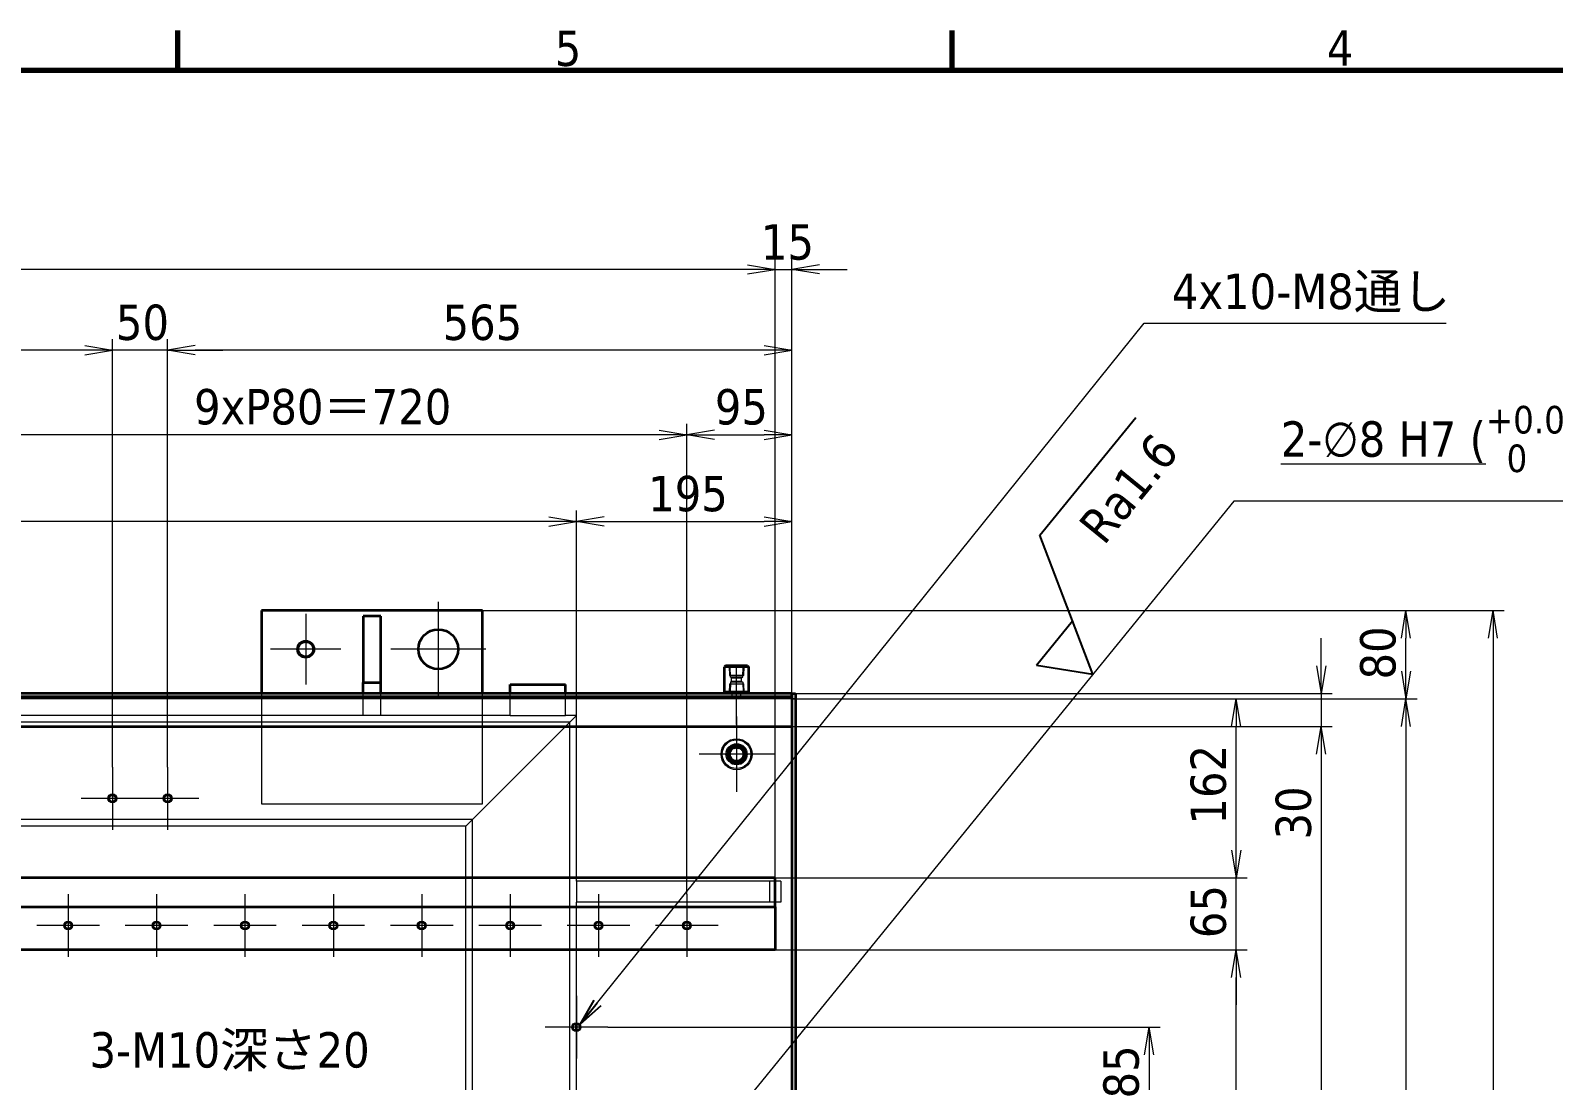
# Model space of a CAD drawing. Header units: millimetres. Extents: x -570 to 8410, y -405 to 5940.
# Drawn here: x 4772 to 6151, y 4826 to 5776 of the extents above; entities that cross this region are included whole.
import ezdxf

# ---------------------------------------------------------------- set-up
doc = ezdxf.new("R2010")
doc.units = ezdxf.units.MM
doc.header["$LTSCALE"] = 10
for name, color, linetype, lineweight in [('Border (ISO)', 7, 'Continuous', 70), ('Center Mark (ISO)', 7, 'Continuous', 5), ('Centerline (ISO)', 7, 'Continuous', 5), ('Dimension (ISO)', 7, 'Continuous', 25), ('Hidden (ISO)', 7, 'Continuous', 5), ('Symbol (ISO)', 7, 'Continuous', 25), ('Visible (ISO)', 7, 'Continuous', 35), ('Visible Narrow (ISO)', 7, 'Continuous', 5)]:
    doc.layers.add(name, color=color, linetype=linetype, lineweight=lineweight)
doc.styles.add('MX_NOTE_STANDARD', font='tahoma.ttf')
doc.styles.add('Note Text (JIS)', font='tahoma.ttf')
doc.dimstyles.new('Default (JIS)', dxfattribs={"dimscale": 10, "dimtxt": 3.2, "dimasz": 2.5, "dimexe": 1, "dimexo": 0, "dimgap": 0.8, "dimtad": 1, "dimrnd": 1e-08, "dimdsep": 46, "dimtxsty": 'Note Text (JIS)', "dimblk": 'OPEN', "dimcen": 0.09, "dimdle": 10, "dimclrd": 7, "dimclre": 7, "dimclrt": 256, "dimadec": 0, "dimazin": 2, "dimtfac": 0.78125, "dimtmove": 0, "dimatfit": 3, "dimldrblk": 'OPEN', "dimfxl": 1, "dimtolj": 1, "dimtzin": 0, "dimlwd": 0, "dimlwe": 0, "dimarcsym": 0})
doc.dimstyles.new('Default (JIS)$7', dxfattribs={"dimscale": 10, "dimtxt": 3.2, "dimasz": 2.5, "dimexe": 1, "dimexo": 0, "dimgap": 0.8, "dimtad": 1, "dimrnd": 1e-08, "dimdsep": 46, "dimtxsty": 'Note Text (JIS)', "dimblk": 'OPEN', "dimcen": 0.09, "dimdle": 10, "dimclrd": 256, "dimclre": 7, "dimclrt": 256, "dimadec": 0, "dimazin": 2, "dimtfac": 0.78125, "dimtmove": 0, "dimatfit": 3, "dimldrblk": 'OPEN', "dimfxl": 1, "dimtolj": 1, "dimtzin": 0, "dimlwd": 0, "dimlwe": 0, "dimarcsym": 0})

# ---------------------------------------------------------------- blocks, each defined once
blk = doc.blocks.new('図面枠 既定の図面枠')
at = {"layer": 'Border (ISO)'}
for p, q in [((490.58, 574), (490.58, 577.6)), ((560.67, 574), (560.67, 577.6))]:
    blk.add_line(p, q, dxfattribs=at)
at = {"layer": 'Border (ISO)', "flags": 128}
blk.add_lwpolyline([(20, 20), (20, 574), (821, 574), (821, 20), (20, 20)], dxfattribs=at)
at = {"layer": 'Border (ISO)', "char_height": 3.2, "attachment_point": 7, "style": 'MX_NOTE_STANDARD'}
for s, insert in [('5', (524.69, 574.33)), ('4', (594.59, 574.4))]:
    blk.add_mtext(s, dxfattribs=dict(at, insert=insert))
blk = doc.blocks.new('_Open')
at = {"color": 0, "linetype": 'ByBlock', "lineweight": -2}
for p, q in [((-1, 0.167), (0, 0)), ((-1, -0.167), (0, 0)), ((0, 0), (-1, 0))]:
    blk.add_line(p, q, dxfattribs=at)
blk = doc.blocks.new('*D11')
at = {"layer": 'Defpoints', "color": 0, "linetype": 'Continuous', "transparency": 16777216}
for p in [(5181.5, 5251), (5181.5, 3971), (6096.2, 3971)]:
    blk.add_point(p, dxfattribs=at)
at = {"layer": 'Dimension (ISO)', "color": 7, "linetype": 'Continuous', "lineweight": 0, "transparency": 16777216}
for p, q in [((5181.5, 5251), (6106.2, 5251)), ((6096.2, 5226), (6096.2, 3996)), ((5181.5, 3971), (6106.2, 3971))]:
    blk.add_line(p, q, dxfattribs=at)
at = {"layer": 'Dimension (ISO)', "color": 7, "linetype": 'Continuous', "lineweight": 0, "transparency": 16777216, "xscale": 25, "yscale": 25, "zscale": 25}
for p, rotation in [((6096.2, 5251), 90), ((6096.2, 3971), 270)]:
    blk.add_blockref('_Open', p, dxfattribs=dict(at, rotation=rotation))
at = {"layer": 'Dimension (ISO)', "linetype": 'Continuous', "lineweight": 5, "transparency": 16777216, "insert": (6054.7, 4581.2), "char_height": 32, "attachment_point": 1, "rotation": 90, "style": 'Note Text (JIS)'}
blk.add_mtext('\\A1;1280', dxfattribs=at)
blk = doc.blocks.new('*D12')
at = {"layer": 'Defpoints', "color": 0, "linetype": 'Continuous', "transparency": 16777216}
for p in [(5181.5, 5251), (6017.4, 5251), (5461.5, 5171)]:
    blk.add_point(p, dxfattribs=at)
at = {"layer": 'Dimension (ISO)', "color": 7, "linetype": 'Continuous', "lineweight": 0, "transparency": 16777216}
for p, q in [((5181.5, 5251), (6027.4, 5251)), ((6017.4, 5196), (6017.4, 5226)), ((5461.5, 5171), (6027.4, 5171))]:
    blk.add_line(p, q, dxfattribs=at)
at = {"layer": 'Dimension (ISO)', "color": 7, "linetype": 'Continuous', "lineweight": 0, "transparency": 16777216, "xscale": 25, "yscale": 25, "zscale": 25}
for p, rotation in [((6017.4, 5251), 90), ((6017.4, 5171), 270)]:
    blk.add_blockref('_Open', p, dxfattribs=dict(at, rotation=rotation))
at = {"layer": 'Dimension (ISO)', "linetype": 'Continuous', "lineweight": 5, "transparency": 16777216, "insert": (5975.9, 5188.6), "char_height": 32, "attachment_point": 1, "rotation": 90, "style": 'Note Text (JIS)'}
blk.add_mtext('\\A1;80', dxfattribs=at)
blk = doc.blocks.new('*D13')
at = {"layer": 'Defpoints', "color": 0, "linetype": 'Continuous', "transparency": 16777216}
for p in [(5461.5, 5171), (5461.5, 4051), (6017.4, 4051)]:
    blk.add_point(p, dxfattribs=at)
at = {"layer": 'Dimension (ISO)', "color": 7, "linetype": 'Continuous', "lineweight": 0, "transparency": 16777216}
for p, q in [((5461.5, 5171), (6027.4, 5171)), ((6017.4, 5146), (6017.4, 4076)), ((5461.5, 4051), (6027.4, 4051))]:
    blk.add_line(p, q, dxfattribs=at)
at = {"layer": 'Dimension (ISO)', "color": 7, "linetype": 'Continuous', "lineweight": 0, "transparency": 16777216, "xscale": 25, "yscale": 25, "zscale": 25}
for p, rotation in [((6017.4, 5171), 90), ((6017.4, 4051), 270)]:
    blk.add_blockref('_Open', p, dxfattribs=dict(at, rotation=rotation))
at = {"layer": 'Dimension (ISO)', "linetype": 'Continuous', "lineweight": 5, "transparency": 16777216, "insert": (5967.2, 4506.7), "char_height": 32, "attachment_point": 1, "rotation": 90, "style": 'Note Text (JIS)'}
blk.add_mtext('\\A1;\\fTahoma|b0|i0;1120（t12板）', dxfattribs=at)
blk = doc.blocks.new('*D15')
at = {"layer": 'Defpoints', "color": 0, "linetype": 'Continuous', "transparency": 16777216}
for p in [(5461.5, 5146), (5461.5, 4076), (5940.7, 4076)]:
    blk.add_point(p, dxfattribs=at)
at = {"layer": 'Dimension (ISO)', "color": 7, "linetype": 'Continuous', "lineweight": 0, "transparency": 16777216}
for p, q in [((5461.5, 5146), (5950.7, 5146)), ((5940.7, 5121), (5940.7, 4101)), ((5461.5, 4076), (5950.7, 4076))]:
    blk.add_line(p, q, dxfattribs=at)
at = {"layer": 'Dimension (ISO)', "color": 7, "linetype": 'Continuous', "lineweight": 0, "transparency": 16777216, "xscale": 25, "yscale": 25, "zscale": 25}
for p, rotation in [((5940.7, 5146), 90), ((5940.7, 4076), 270)]:
    blk.add_blockref('_Open', p, dxfattribs=dict(at, rotation=rotation))
at = {"layer": 'Dimension (ISO)', "linetype": 'Continuous', "lineweight": 5, "transparency": 16777216, "insert": (5899.4, 4581.2), "char_height": 32, "attachment_point": 1, "rotation": 90, "style": 'Note Text (JIS)'}
blk.add_mtext('\\A1;1070', dxfattribs=at)
blk = doc.blocks.new('*D16')
at = {"layer": 'Defpoints', "color": 0, "linetype": 'Continuous', "transparency": 16777216}
for p in [(5461.5, 5176), (5461.5, 5146), (5940.7, 5146)]:
    blk.add_point(p, dxfattribs=at)
at = {"layer": 'Dimension (ISO)', "color": 7, "linetype": 'Continuous', "lineweight": 0, "transparency": 16777216}
for p, q in [((5940.7, 5201), (5940.7, 5226)), ((5461.5, 5176), (5950.7, 5176)), ((5940.7, 5176), (5940.7, 5146)), ((5461.5, 5146), (5950.7, 5146)), ((5940.7, 5121), (5940.7, 5035.8))]:
    blk.add_line(p, q, dxfattribs=at)
at = {"layer": 'Dimension (ISO)', "color": 7, "linetype": 'Continuous', "lineweight": 0, "transparency": 16777216, "xscale": 25, "yscale": 25, "zscale": 25}
for p, rotation in [((5940.7, 5176), 270), ((5940.7, 5146), 90)]:
    blk.add_blockref('_Open', p, dxfattribs=dict(at, rotation=rotation))
at = {"layer": 'Dimension (ISO)', "linetype": 'Continuous', "lineweight": 5, "transparency": 16777216, "insert": (5899.4, 5043.8), "char_height": 32, "attachment_point": 1, "rotation": 90, "style": 'Note Text (JIS)'}
blk.add_mtext('\\A1;30', dxfattribs=at)
blk = doc.blocks.new('*D21')
at = {"layer": 'Defpoints', "color": 0, "linetype": 'Continuous', "transparency": 16777216}
for p in [(5446.5, 4944), (5863.7, 4944), (5446.5, 4368)]:
    blk.add_point(p, dxfattribs=at)
at = {"layer": 'Dimension (ISO)', "color": 7, "linetype": 'Continuous', "lineweight": 0, "transparency": 16777216}
for p, q in [((5446.5, 4944), (5873.7, 4944)), ((5863.7, 4393), (5863.7, 4919)), ((5446.5, 4368), (5873.7, 4368))]:
    blk.add_line(p, q, dxfattribs=at)
at = {"layer": 'Dimension (ISO)', "color": 7, "linetype": 'Continuous', "lineweight": 0, "transparency": 16777216, "xscale": 25, "yscale": 25, "zscale": 25}
for p, rotation in [((5863.7, 4944), 90), ((5863.7, 4368), 270)]:
    blk.add_blockref('_Open', p, dxfattribs=dict(at, rotation=rotation))
at = {"layer": 'Dimension (ISO)', "linetype": 'Continuous', "lineweight": 5, "transparency": 16777216, "insert": (5822.4, 4622), "char_height": 32, "attachment_point": 1, "rotation": 90, "style": 'Note Text (JIS)'}
blk.add_mtext('\\A1;576', dxfattribs=at)
blk = doc.blocks.new('*D22')
at = {"layer": 'Defpoints', "color": 0, "linetype": 'Continuous', "transparency": 16777216}
for p in [(5446.5, 5009), (5863.7, 5009), (5446.5, 4944)]:
    blk.add_point(p, dxfattribs=at)
at = {"layer": 'Dimension (ISO)', "color": 7, "linetype": 'Continuous', "lineweight": 0, "transparency": 16777216}
for p, q in [((5863.7, 5034), (5863.7, 5059)), ((5446.5, 5009), (5873.7, 5009)), ((5863.7, 4944), (5863.7, 5009)), ((5446.5, 4944), (5873.7, 4944)), ((5863.7, 4919), (5863.7, 4894))]:
    blk.add_line(p, q, dxfattribs=at)
at = {"layer": 'Dimension (ISO)', "color": 7, "linetype": 'Continuous', "lineweight": 0, "transparency": 16777216, "xscale": 25, "yscale": 25, "zscale": 25}
for p, rotation in [((5863.7, 5009), 270), ((5863.7, 4944), 90)]:
    blk.add_blockref('_Open', p, dxfattribs=dict(at, rotation=rotation))
at = {"layer": 'Dimension (ISO)', "linetype": 'Continuous', "lineweight": 5, "transparency": 16777216, "insert": (5822.4, 4954.5), "char_height": 32, "attachment_point": 1, "rotation": 90, "style": 'Note Text (JIS)'}
blk.add_mtext('\\A1;65', dxfattribs=at)
blk = doc.blocks.new('*D23')
at = {"layer": 'Defpoints', "color": 0, "linetype": 'Continuous', "transparency": 16777216}
for p in [(5461.5, 5171), (5863.7, 5171), (5446.5, 5009)]:
    blk.add_point(p, dxfattribs=at)
at = {"layer": 'Dimension (ISO)', "color": 7, "linetype": 'Continuous', "lineweight": 0, "transparency": 16777216}
for p, q in [((5461.5, 5171), (5873.7, 5171)), ((5863.7, 5034), (5863.7, 5146)), ((5446.5, 5009), (5873.7, 5009))]:
    blk.add_line(p, q, dxfattribs=at)
at = {"layer": 'Dimension (ISO)', "color": 7, "linetype": 'Continuous', "lineweight": 0, "transparency": 16777216, "xscale": 25, "yscale": 25, "zscale": 25}
for p, rotation in [((5863.7, 5171), 90), ((5863.7, 5009), 270)]:
    blk.add_blockref('_Open', p, dxfattribs=dict(at, rotation=rotation))
at = {"layer": 'Dimension (ISO)', "linetype": 'Continuous', "lineweight": 5, "transparency": 16777216, "insert": (5822.4, 5057.3), "char_height": 32, "attachment_point": 1, "rotation": 90, "style": 'Note Text (JIS)'}
blk.add_mtext('\\A1;162', dxfattribs=at)
blk = doc.blocks.new('*D25')
at = {"layer": 'Defpoints', "color": 0, "linetype": 'Continuous', "transparency": 16777216}
for p in [(5294.8, 4874), (5294.8, 4789), (5784.9, 4789)]:
    blk.add_point(p, dxfattribs=at)
at = {"layer": 'Dimension (ISO)', "color": 7, "linetype": 'Continuous', "lineweight": 0, "transparency": 16777216}
for p, q in [((5294.8, 4874), (5794.9, 4874)), ((5784.9, 4849), (5784.9, 4814)), ((5294.8, 4789), (5794.9, 4789))]:
    blk.add_line(p, q, dxfattribs=at)
at = {"layer": 'Dimension (ISO)', "color": 7, "linetype": 'Continuous', "lineweight": 0, "transparency": 16777216, "xscale": 25, "yscale": 25, "zscale": 25}
for p, rotation in [((5784.9, 4874), 90), ((5784.9, 4789), 270)]:
    blk.add_blockref('_Open', p, dxfattribs=dict(at, rotation=rotation))
at = {"layer": 'Dimension (ISO)', "linetype": 'Continuous', "lineweight": 5, "transparency": 16777216, "insert": (5743.5, 4809.4), "char_height": 32, "attachment_point": 1, "rotation": 90, "style": 'Note Text (JIS)'}
blk.add_mtext('\\A1;85', dxfattribs=at)
blk = doc.blocks.new('*D39')
at = {"layer": 'Defpoints', "color": 0, "linetype": 'Continuous', "transparency": 16777216}
for p in [(1486.5, 5559.8), (1486.5, 5009), (5446.5, 5009)]:
    blk.add_point(p, dxfattribs=at)
at = {"layer": 'Dimension (ISO)', "color": 7, "linetype": 'Continuous', "lineweight": 0, "transparency": 16777216}
for p, q in [((1486.5, 5009), (1486.5, 5569.8)), ((5421.5, 5559.8), (1511.5, 5559.8)), ((5446.5, 5009), (5446.5, 5569.8))]:
    blk.add_line(p, q, dxfattribs=at)
at = {"layer": 'Dimension (ISO)', "color": 7, "linetype": 'Continuous', "lineweight": 0, "transparency": 16777216, "xscale": 25, "yscale": 25, "zscale": 25, "rotation": 180}
blk.add_blockref('_Open', (1486.5, 5559.8), dxfattribs=at)
at = {"layer": 'Dimension (ISO)', "color": 7, "linetype": 'Continuous', "lineweight": 0, "transparency": 16777216, "xscale": 25, "yscale": 25, "zscale": 25}
blk.add_blockref('_Open', (5446.5, 5559.8), dxfattribs=at)
at = {"layer": 'Dimension (ISO)', "linetype": 'Continuous', "lineweight": 5, "transparency": 16777216, "insert": (3420.4, 5601.2), "char_height": 32, "attachment_point": 1, "style": 'Note Text (JIS)'}
blk.add_mtext('\\A1;3960', dxfattribs=at)
blk = doc.blocks.new('*D40')
at = {"layer": 'Defpoints', "color": 0, "linetype": 'Continuous', "transparency": 16777216}
for p in [(5461.5, 5559.8), (5461.5, 5176), (5446.5, 5009)]:
    blk.add_point(p, dxfattribs=at)
at = {"layer": 'Dimension (ISO)', "color": 7, "linetype": 'Continuous', "lineweight": 0, "transparency": 16777216}
for p, q in [((5421.5, 5559.8), (5396.5, 5559.8)), ((5446.5, 5009), (5446.5, 5569.8)), ((5446.5, 5559.8), (5461.5, 5559.8)), ((5461.5, 5176), (5461.5, 5569.8)), ((5486.5, 5559.8), (5511.5, 5559.8))]:
    blk.add_line(p, q, dxfattribs=at)
at = {"layer": 'Dimension (ISO)', "color": 7, "linetype": 'Continuous', "lineweight": 0, "transparency": 16777216, "xscale": 25, "yscale": 25, "zscale": 25}
blk.add_blockref('_Open', (5446.5, 5559.8), dxfattribs=at)
at = {"layer": 'Dimension (ISO)', "color": 7, "linetype": 'Continuous', "lineweight": 0, "transparency": 16777216, "xscale": 25, "yscale": 25, "zscale": 25, "rotation": 180}
blk.add_blockref('_Open', (5461.5, 5559.8), dxfattribs=at)
at = {"layer": 'Dimension (ISO)', "linetype": 'Continuous', "lineweight": 5, "transparency": 16777216, "insert": (5433.5, 5600.6), "char_height": 32, "attachment_point": 1, "style": 'Note Text (JIS)'}
blk.add_mtext('\\A1;15', dxfattribs=at)
blk = doc.blocks.new('*D42')
at = {"layer": 'Defpoints', "color": 0, "linetype": 'Continuous', "transparency": 16777216}
for p in [(4896.5, 5486.6), (5461.5, 5176), (4896.5, 5109.3)]:
    blk.add_point(p, dxfattribs=at)
at = {"layer": 'Dimension (ISO)', "color": 7, "linetype": 'Continuous', "lineweight": 0, "transparency": 16777216}
for p, q in [((4896.5, 5109.3), (4896.5, 5496.6)), ((5461.5, 5176), (5461.5, 5496.6)), ((5436.5, 5486.6), (4921.5, 5486.6))]:
    blk.add_line(p, q, dxfattribs=at)
at = {"layer": 'Dimension (ISO)', "color": 7, "linetype": 'Continuous', "lineweight": 0, "transparency": 16777216, "xscale": 25, "yscale": 25, "zscale": 25, "rotation": 180}
blk.add_blockref('_Open', (4896.5, 5486.6), dxfattribs=at)
at = {"layer": 'Dimension (ISO)', "color": 7, "linetype": 'Continuous', "lineweight": 0, "transparency": 16777216, "xscale": 25, "yscale": 25, "zscale": 25}
blk.add_blockref('_Open', (5461.5, 5486.6), dxfattribs=at)
at = {"layer": 'Dimension (ISO)', "linetype": 'Continuous', "lineweight": 5, "transparency": 16777216, "insert": (5145.4, 5527.9), "char_height": 32, "attachment_point": 1, "style": 'Note Text (JIS)'}
blk.add_mtext('\\A1;565', dxfattribs=at)
blk = doc.blocks.new('*D43')
at = {"layer": 'Defpoints', "color": 0, "linetype": 'Continuous', "transparency": 16777216}
for p in [(4846.5, 5486.6), (4846.5, 5109.3), (4896.5, 5109.3)]:
    blk.add_point(p, dxfattribs=at)
at = {"layer": 'Dimension (ISO)', "color": 7, "linetype": 'Continuous', "lineweight": 0, "transparency": 16777216}
for p, q in [((4846.5, 5109.3), (4846.5, 5496.6)), ((4896.5, 5109.3), (4896.5, 5496.6)), ((4821.5, 5486.6), (4796.5, 5486.6)), ((4896.5, 5486.6), (4846.5, 5486.6)), ((4921.5, 5486.6), (4946.5, 5486.6))]:
    blk.add_line(p, q, dxfattribs=at)
at = {"layer": 'Dimension (ISO)', "color": 7, "linetype": 'Continuous', "lineweight": 0, "transparency": 16777216, "xscale": 25, "yscale": 25, "zscale": 25}
blk.add_blockref('_Open', (4846.5, 5486.6), dxfattribs=at)
at = {"layer": 'Dimension (ISO)', "color": 7, "linetype": 'Continuous', "lineweight": 0, "transparency": 16777216, "xscale": 25, "yscale": 25, "zscale": 25, "rotation": 180}
blk.add_blockref('_Open', (4896.5, 5486.6), dxfattribs=at)
at = {"layer": 'Dimension (ISO)', "linetype": 'Continuous', "lineweight": 5, "transparency": 16777216, "insert": (4849.7, 5527.9), "char_height": 32, "attachment_point": 1, "style": 'Note Text (JIS)'}
blk.add_mtext('\\A1;50', dxfattribs=at)
blk = doc.blocks.new('*D44')
at = {"layer": 'Defpoints', "color": 0, "linetype": 'Continuous', "transparency": 16777216}
for p in [(5461.5, 5410), (5461.5, 5176), (5366.5, 4994.3)]:
    blk.add_point(p, dxfattribs=at)
at = {"layer": 'Dimension (ISO)', "color": 7, "linetype": 'Continuous', "lineweight": 0, "transparency": 16777216}
for p, q in [((5366.5, 4994.3), (5366.5, 5420)), ((5461.5, 5176), (5461.5, 5420)), ((5391.5, 5410), (5436.5, 5410))]:
    blk.add_line(p, q, dxfattribs=at)
at = {"layer": 'Dimension (ISO)', "color": 7, "linetype": 'Continuous', "lineweight": 0, "transparency": 16777216, "xscale": 25, "yscale": 25, "zscale": 25, "rotation": 180}
blk.add_blockref('_Open', (5366.5, 5410), dxfattribs=at)
at = {"layer": 'Dimension (ISO)', "color": 7, "linetype": 'Continuous', "lineweight": 0, "transparency": 16777216, "xscale": 25, "yscale": 25, "zscale": 25}
blk.add_blockref('_Open', (5461.5, 5410), dxfattribs=at)
at = {"layer": 'Dimension (ISO)', "linetype": 'Continuous', "lineweight": 5, "transparency": 16777216, "insert": (5391.8, 5451.4), "char_height": 32, "attachment_point": 1, "style": 'Note Text (JIS)'}
blk.add_mtext('\\A1;95', dxfattribs=at)
blk = doc.blocks.new('*D45')
at = {"layer": 'Defpoints', "color": 0, "linetype": 'Continuous', "transparency": 16777216}
for p in [(4646.5, 5410), (4646.5, 4994.3), (5366.5, 4994.3)]:
    blk.add_point(p, dxfattribs=at)
at = {"layer": 'Dimension (ISO)', "color": 7, "linetype": 'Continuous', "lineweight": 0, "transparency": 16777216}
for p, q in [((4646.5, 4994.3), (4646.5, 5420)), ((5366.5, 4994.3), (5366.5, 5420)), ((5341.5, 5410), (4671.5, 5410))]:
    blk.add_line(p, q, dxfattribs=at)
at = {"layer": 'Dimension (ISO)', "color": 7, "linetype": 'Continuous', "lineweight": 0, "transparency": 16777216, "xscale": 25, "yscale": 25, "zscale": 25, "rotation": 180}
blk.add_blockref('_Open', (4646.5, 5410), dxfattribs=at)
at = {"layer": 'Dimension (ISO)', "color": 7, "linetype": 'Continuous', "lineweight": 0, "transparency": 16777216, "xscale": 25, "yscale": 25, "zscale": 25}
blk.add_blockref('_Open', (5366.5, 5410), dxfattribs=at)
at = {"layer": 'Dimension (ISO)', "linetype": 'Continuous', "lineweight": 5, "transparency": 16777216, "insert": (4920.4, 5451.5), "char_height": 32, "attachment_point": 1, "style": 'Note Text (JIS)'}
blk.add_mtext('\\A1;\\fTahoma|b0|i0;9xP80＝720', dxfattribs=at)
blk = doc.blocks.new('*D48')
at = {"layer": 'Defpoints', "color": 0, "linetype": 'Continuous', "transparency": 16777216}
for p in [(3896.5, 5486.6), (3896.5, 5109.3), (4846.5, 5109.3)]:
    blk.add_point(p, dxfattribs=at)
at = {"layer": 'Dimension (ISO)', "color": 7, "linetype": 'Continuous', "lineweight": 0, "transparency": 16777216}
for p, q in [((3896.5, 5109.3), (3896.5, 5496.6)), ((4846.5, 5109.3), (4846.5, 5496.6)), ((4821.5, 5486.6), (3921.5, 5486.6))]:
    blk.add_line(p, q, dxfattribs=at)
at = {"layer": 'Dimension (ISO)', "color": 7, "linetype": 'Continuous', "lineweight": 0, "transparency": 16777216, "xscale": 25, "yscale": 25, "zscale": 25, "rotation": 180}
blk.add_blockref('_Open', (3896.5, 5486.6), dxfattribs=at)
at = {"layer": 'Dimension (ISO)', "color": 7, "linetype": 'Continuous', "lineweight": 0, "transparency": 16777216, "xscale": 25, "yscale": 25, "zscale": 25}
blk.add_blockref('_Open', (4846.5, 5486.6), dxfattribs=at)
at = {"layer": 'Dimension (ISO)', "linetype": 'Continuous', "lineweight": 5, "transparency": 16777216, "insert": (4337.1, 5527.9), "char_height": 32, "attachment_point": 1, "style": 'Note Text (JIS)'}
blk.add_mtext('\\A1;950', dxfattribs=at)
blk = doc.blocks.new('*D158')
at = {"layer": 'Defpoints', "color": 0, "linetype": 'Continuous', "transparency": 16777216}
for p in [(5461.5, 5331.6), (5461.5, 5176), (5266.5, 5156)]:
    blk.add_point(p, dxfattribs=at)
at = {"layer": 'Dimension (ISO)', "color": 7, "linetype": 'Continuous', "lineweight": 0, "transparency": 16777216}
for p, q in [((5266.5, 5156), (5266.5, 5341.6)), ((5461.5, 5176), (5461.5, 5341.6)), ((5291.5, 5331.6), (5436.5, 5331.6))]:
    blk.add_line(p, q, dxfattribs=at)
at = {"layer": 'Dimension (ISO)', "color": 7, "linetype": 'Continuous', "lineweight": 0, "transparency": 16777216, "xscale": 25, "yscale": 25, "zscale": 25, "rotation": 180}
blk.add_blockref('_Open', (5266.5, 5331.6), dxfattribs=at)
at = {"layer": 'Dimension (ISO)', "color": 7, "linetype": 'Continuous', "lineweight": 0, "transparency": 16777216, "xscale": 25, "yscale": 25, "zscale": 25}
blk.add_blockref('_Open', (5461.5, 5331.6), dxfattribs=at)
at = {"layer": 'Dimension (ISO)', "linetype": 'Continuous', "lineweight": 5, "transparency": 16777216, "insert": (5331.5, 5372.9), "char_height": 32, "attachment_point": 1, "style": 'Note Text (JIS)'}
blk.add_mtext('\\A1;195', dxfattribs=at)
blk = doc.blocks.new('*D197')
at = {"layer": 'Defpoints', "color": 0, "linetype": 'Continuous', "transparency": 16777216}
for p in [(3666.5, 5331.6), (5266.5, 5156), (3666.5, 4902.3)]:
    blk.add_point(p, dxfattribs=at)
at = {"layer": 'Dimension (ISO)', "color": 7, "linetype": 'Continuous', "lineweight": 0, "transparency": 16777216}
for p, q in [((3666.5, 4902.3), (3666.5, 5341.6)), ((5266.5, 5156), (5266.5, 5341.6)), ((5241.5, 5331.6), (3691.5, 5331.6))]:
    blk.add_line(p, q, dxfattribs=at)
at = {"layer": 'Dimension (ISO)', "color": 7, "linetype": 'Continuous', "lineweight": 0, "transparency": 16777216, "xscale": 25, "yscale": 25, "zscale": 25, "rotation": 180}
blk.add_blockref('_Open', (3666.5, 5331.6), dxfattribs=at)
at = {"layer": 'Dimension (ISO)', "color": 7, "linetype": 'Continuous', "lineweight": 0, "transparency": 16777216, "xscale": 25, "yscale": 25, "zscale": 25}
blk.add_blockref('_Open', (5266.5, 5331.6), dxfattribs=at)
at = {"layer": 'Dimension (ISO)', "linetype": 'Continuous', "lineweight": 5, "transparency": 16777216, "insert": (4017.9, 5373.1), "char_height": 32, "attachment_point": 1, "style": 'Note Text (JIS)'}
blk.add_mtext('\\A1;\\fTahoma|b0|i0;2xP800\\fYu Gothic|b0|i0;＝\\fTahoma|b0|i0;1600', dxfattribs=at)
blk = doc.blocks.new('*D228')
at = {"layer": 'Defpoints', "color": 0, "linetype": 'Continuous', "transparency": 16777216}
for p in [(5359, 4732.9), (5364, 4739.1)]:
    blk.add_point(p, dxfattribs=at)
at = {"layer": 'Dimension (ISO)', "color": 7, "linetype": 'Continuous', "lineweight": 0, "transparency": 16777216}
for p, q in [((5861.7, 5350.1), (5379.8, 4758.4)), ((6351.6, 5350.1), (5861.7, 5350.1)), ((5360.6, 4736), (5362.4, 4736)), ((5361.5, 4735.1), (5361.5, 4736.9))]:
    blk.add_line(p, q, dxfattribs=at)
at = {"layer": 'Dimension (ISO)', "color": 7, "linetype": 'Continuous', "lineweight": 0, "transparency": 16777216, "xscale": 25, "yscale": 25, "zscale": 25, "rotation": 230.8336590018738}
blk.add_blockref('_Open', (5364, 4739.1), dxfattribs=at)
at = {"layer": 'Dimension (ISO)', "linetype": 'Continuous', "lineweight": 5, "transparency": 16777216, "insert": (5904.1, 5436.2), "char_height": 32, "attachment_point": 1, "style": 'Note Text (JIS)'}
blk.add_mtext('\\A1;\\L\\fTahoma|b0|i0;2-∅8 H7 ({\\H0.78x;\\S+0.015^   0;})深さ16\\l', dxfattribs=at)
blk = doc.blocks.new('面の指示記号 ID12')
at = {"layer": 'Symbol (ISO)'}
for p, q in [((568.61, 531.91), (577.29, 542.56)), ((573.4, 519.34), (568.61, 531.91)), ((568.29, 520.16), (571.56, 524.17)), ((568.29, 520.16), (573.4, 519.34))]:
    blk.add_line(p, q, dxfattribs=at)
at = {"layer": 'Symbol (ISO)', "insert": (574.45, 530.87), "char_height": 3.2, "attachment_point": 7, "rotation": 50.8337, "style": 'MX_NOTE_STANDARD'}
blk.add_mtext('Ra1.6', dxfattribs=at)

msp = doc.modelspace()

# ---------------------------------------------------------------- linework, layer by layer
at = {"layer": 'Center Mark (ISO)', "linetype": 'Continuous'}
for p, q in [((5141.481, 5258.963), (5141.481, 5172.963)), ((5021.481, 5247.88), (5021.481, 5184.045)), ((5053.398, 5215.963), (4989.563, 5215.963)), ((5184.481, 5215.963), (5098.481, 5215.963)), ((5411.481, 5154.963), (5411.481, 5086.963)), ((5445.481, 5120.963), (5377.481, 5120.963)), ((4846.481, 5109.286), (4846.481, 5052.639)), ((4896.481, 5109.286), (4896.481, 5052.639)), ((4874.804, 5080.963), (4818.157, 5080.963)), ((4924.804, 5080.963), (4868.157, 5080.963)), ((4806.481, 4994.286), (4806.481, 4937.639)), ((4886.481, 4994.286), (4886.481, 4937.639)), ((4966.481, 4994.286), (4966.481, 4937.639)), ((5046.481, 4994.286), (5046.481, 4937.639)), ((5126.481, 4994.286), (5126.481, 4937.639)), ((5206.481, 4994.286), (5206.481, 4937.639)), ((5286.481, 4994.286), (5286.481, 4937.639)), ((5366.481, 4994.286), (5366.481, 4937.639)), ((4834.804, 4965.963), (4778.157, 4965.963)), ((4914.804, 4965.963), (4858.157, 4965.963)), ((4994.804, 4965.963), (4938.157, 4965.963)), ((5074.804, 4965.963), (5018.157, 4965.963)), ((5154.804, 4965.963), (5098.157, 4965.963)), ((5234.804, 4965.963), (5178.157, 4965.963)), ((5314.804, 4965.963), (5258.157, 4965.963)), ((5394.804, 4965.963), (5338.157, 4965.963)), ((5266.481, 4902.286), (5266.481, 4845.639)), ((5294.804, 4873.963), (5238.157, 4873.963))]:
    msp.add_line(p, q, dxfattribs=at)
at = {"layer": 'Centerline (ISO)', "linetype": 'Continuous'}
msp.add_line((5411.481, 5147.763), (5411.481, 5200.963), dxfattribs=at)
at = {"layer": 'Hidden (ISO)'}
for p, q in [((5405.599, 5200.079), (5404.715, 5200.963)), ((5404.742, 5200.079), (5404.988, 5192.209)), ((5417.363, 5200.079), (5405.599, 5200.079)), ((5405.893, 5190.645), (5405.599, 5200.079)), ((5417.069, 5190.645), (5417.363, 5200.079)), ((5417.363, 5200.079), (5418.247, 5200.963)), ((5417.974, 5192.209), (5418.22, 5200.079)), ((5404.988, 5184.716), (5404.742, 5176.846)), ((5417.974, 5192.209), (5404.988, 5192.209)), ((5404.988, 5184.716), (5417.974, 5184.716)), ((5405.893, 5186.28), (5405.599, 5176.846)), ((5417.069, 5190.645), (5405.893, 5190.645)), ((5406.881, 5190.075), (5405.893, 5190.645)), ((5406.881, 5186.85), (5405.893, 5186.28)), ((5417.069, 5186.28), (5405.893, 5186.28)), ((5406.881, 5190.075), (5416.081, 5190.075)), ((5406.881, 5186.85), (5406.881, 5190.075)), ((5416.081, 5186.85), (5406.881, 5186.85)), ((5416.081, 5190.075), (5417.069, 5190.645)), ((5416.081, 5186.85), (5416.081, 5190.075)), ((5416.081, 5186.85), (5417.069, 5186.28)), ((5417.069, 5186.28), (5417.363, 5176.846)), ((5418.22, 5176.846), (5417.974, 5184.716)), ((5461.481, 5170.963), (1471.481, 5170.963)), ((4981.481, 5175.963), (4981.481, 5075.963)), ((5073.481, 5155.963), (5073.481, 5175.963)), ((5089.481, 5155.963), (5089.481, 5175.963)), ((5181.481, 5075.963), (5181.481, 5175.963)), ((5206.481, 5155.963), (5206.481, 5175.963)), ((5256.481, 5155.963), (5256.481, 5175.963)), ((5405.599, 5176.846), (5404.715, 5175.963)), ((5417.363, 5176.846), (5405.599, 5176.846)), ((5407.481, 5172.763), (5407.481, 5175.963)), ((5415.481, 5172.763), (5415.481, 5175.963)), ((5417.363, 5176.846), (5418.247, 5175.963)), ((5464.681, 5170.963), (5461.481, 5170.963)), ((5260.481, 5149.963), (1672.481, 5149.963)), ((5073.481, 5155.963), (4021.481, 5155.963)), ((5089.481, 5155.963), (5073.481, 5155.963)), ((5206.481, 5155.963), (5089.481, 5155.963)), ((5178.481, 5067.963), (5254.481, 5143.963)), ((5254.481, 5143.963), (5178.481, 5067.963)), ((5206.481, 5155.963), (5256.481, 5155.963)), ((5266.481, 5155.963), (5254.481, 5143.963)), ((5254.481, 5143.963), (5266.481, 5155.963)), ((5266.481, 5155.963), (5256.481, 5155.963)), ((5260.481, 4071.963), (5260.481, 5149.963)), ((5266.481, 5005.963), (5266.481, 5155.963)), ((4981.481, 5075.963), (5181.481, 5075.963)), ((5172.481, 5061.963), (1760.481, 5061.963)), ((5178.481, 5067.963), (5166.481, 5055.963)), ((5166.481, 5055.963), (5178.481, 5067.963)), ((5172.481, 4159.963), (5172.481, 5061.963)), ((5166.481, 5055.963), (4416.481, 5055.963)), ((5166.481, 4660.963), (5166.481, 5055.963)), ((5266.481, 5005.963), (5266.481, 4986.963)), ((5451.481, 5005.963), (5266.481, 5005.963)), ((5441.481, 4986.963), (5441.481, 5005.963)), ((5451.481, 5005.963), (5451.481, 4986.963)), ((5266.481, 4877.286), (5266.481, 4986.963)), ((5451.481, 4986.963), (5266.481, 4986.963)), ((5266.481, 4792.286), (5266.481, 4870.639))]:
    msp.add_line(p, q, dxfattribs=at)
for radius in [14, 13, 8.504, 8.225]:
    msp.add_circle((5411.481, 5120.963), radius, dxfattribs=at)
at = {"layer": 'Visible (ISO)'}
for p, q in [((4981.481, 5250.963), (4981.481, 5175.963)), ((5181.481, 5250.963), (4981.481, 5250.963)), ((5073.481, 5245.963), (5073.481, 5185.963)), ((5089.481, 5245.963), (5073.481, 5245.963)), ((5089.481, 5185.963), (5089.481, 5245.963)), ((5181.481, 5175.963), (5181.481, 5250.963)), ((5401.481, 5200.963), (5400.481, 5199.963)), ((5422.481, 5199.963), (5400.481, 5199.963)), ((5400.481, 5176.963), (5400.481, 5199.963)), ((5421.481, 5200.963), (5401.481, 5200.963)), ((5421.481, 5200.963), (5422.481, 5199.963)), ((5422.481, 5176.963), (5422.481, 5199.963)), ((5073.481, 5185.963), (5089.481, 5185.963)), ((5073.481, 5175.963), (5073.481, 5185.963)), ((5089.481, 5175.963), (5089.481, 5185.963)), ((5206.481, 5183.963), (5256.481, 5183.963)), ((5206.481, 5175.963), (5206.481, 5183.963)), ((5256.481, 5175.963), (5256.481, 5183.963)), ((5461.481, 5172.763), (1471.481, 5172.763)), ((5407.122, 5175.963), (1525.84, 5175.963)), ((5422.481, 5176.963), (5400.481, 5176.963)), ((5401.481, 5175.963), (5400.481, 5176.963)), ((5415.84, 5175.963), (5407.122, 5175.963)), ((5461.481, 5175.963), (5415.84, 5175.963)), ((5421.481, 5175.963), (5422.481, 5176.963)), ((5461.481, 5175.963), (5464.681, 5175.963)), ((5461.481, 5175.963), (5461.481, 4045.963)), ((5461.481, 5172.763), (5461.481, 5175.963)), ((5464.681, 5175.963), (5464.681, 4045.963)), ((1471.481, 5145.963), (5461.481, 5145.963)), ((5446.481, 5008.963), (1486.481, 5008.963)), ((5446.481, 4982.963), (5446.481, 5008.963)), ((1486.481, 4982.963), (5446.481, 4982.963)), ((5446.481, 4982.963), (5446.481, 4943.963)), ((5446.481, 4943.963), (1486.481, 4943.963)), ((5266.481, 4870.639), (5266.481, 4877.286))]:
    msp.add_line(p, q, dxfattribs=at)
for centre, radius in [((5141.481, 5215.963), 18), ((5021.481, 5215.963), 6.918), ((5411.481, 5120.963), 9), ((5411.481, 5120.963), 8.531), ((5411.481, 5120.963), 7.647), ((5411.481, 5120.963), 7.32), ((5411.481, 5120.963), 6.35), ((4846.481, 5080.963), 3.324), ((4896.481, 5080.963), 3.324), ((4806.481, 4965.963), 3.324), ((4886.481, 4965.963), 3.324), ((4966.481, 4965.963), 3.324), ((5046.481, 4965.963), 3.324), ((5126.481, 4965.963), 3.324), ((5206.481, 4965.963), 3.324), ((5286.481, 4965.963), 3.324), ((5366.481, 4965.963), 3.324), ((5266.481, 4873.963), 3.324)]:
    msp.add_circle(centre, radius, dxfattribs=at)
at = {"layer": 'Visible Narrow (ISO)'}
for centre, radius in [((5021.481, 5215.963), 8), ((4846.481, 5080.963), 4), ((4896.481, 5080.963), 4), ((4806.481, 4965.963), 4), ((4886.481, 4965.963), 4), ((4966.481, 4965.963), 4), ((5046.481, 4965.963), 4), ((5126.481, 4965.963), 4), ((5206.481, 4965.963), 4), ((5286.481, 4965.963), 4), ((5366.481, 4965.963), 4), ((5266.481, 4873.963), 4)]:
    msp.add_circle(centre, radius, dxfattribs=at)

# ---------------------------------------------------------------- block references
at = {"xscale": 10, "yscale": 10, "zscale": 10}
msp.add_blockref('図面枠 既定の図面枠', (0, 0), dxfattribs=at)
at = {"layer": 'Symbol (ISO)', "xscale": 10, "yscale": 10, "zscale": 10}
msp.add_blockref('面の指示記号 ID12', (0, 0), dxfattribs=at)

# ---------------------------------------------------------------- texts
at = {"layer": 'Symbol (ISO)', "char_height": 32, "attachment_point": 1, "style": 'Note Text (JIS)'}
for s, insert, width in [('\\fTahoma|b0|i0;4x10-M8通し', (5805.566, 5555.907), 243.52674), ('\\fTahoma|b0|i0;3-M10深さ20', (4825.812, 4869.378), 244.3825)]:
    msp.add_mtext(s, dxfattribs=dict(at, insert=insert, width=width))

# ---------------------------------------------------------------- dimensions: what is measured, and where the dimension line sits
at = {"layer": 'Dimension (ISO)', "color": 7, "linetype": 'Continuous', "lineweight": 5}
for base, p1, p2, angle, override, picture, middle in [((1486.481, 5559.821), (5446.481, 5008.963), (1486.481, 5008.963), 180, {"dimgap": 0.8, "dimdec": 2, "dimtol": 0, "dimlim": 0, "dimtp": 0, "dimtm": 0, "dimtdec": 2, "dimtofl": 0, "dimatfit": 1}, '*D39', (3466.481, 5559.821)), ((3896.481, 5486.623), (4846.481, 5109.286), (3896.481, 5109.286), 180, {"dimgap": 0.8, "dimdec": 2, "dimtol": 0, "dimlim": 0, "dimtp": 0, "dimtm": 0, "dimtdec": 2, "dimtofl": 0, "dimatfit": 1}, '*D48', (4371.481, 5486.623)), ((4846.481, 5486.623), (4896.481, 5109.286), (4846.481, 5109.286), 180, {"dimgap": 0.8, "dimdec": 2, "dimtol": 0, "dimlim": 0, "dimtp": 0, "dimtm": 0, "dimtdec": 2, "dimtofl": 1, "dimatfit": 1}, '*D43', (4871.481, 5486.623)), ((4896.481, 5486.623), (5461.481, 5175.963), (4896.481, 5109.286), 180, {"dimgap": 0.8, "dimdec": 2, "dimtol": 0, "dimlim": 0, "dimtp": 0, "dimtm": 0, "dimtdec": 2, "dimtofl": 0, "dimatfit": 1}, '*D42', (5178.981, 5486.623)), ((5461.481, 5410.043), (5366.481, 4994.286), (5461.481, 5175.963), 180, {"dimgap": 0.8, "dimdec": 2, "dimtol": 0, "dimlim": 0, "dimtp": 0, "dimtm": 0, "dimtdec": 2, "dimtofl": 0, "dimatfit": 1}, '*D44', (5413.981, 5410.043)), ((5461.481, 5331.616), (5266.481, 5155.963), (5461.481, 5175.963), 180, {"dimgap": 0.8, "dimdec": 2, "dimtol": 0, "dimlim": 0, "dimtp": 0, "dimtm": 0, "dimtdec": 2, "dimtofl": 0, "dimatfit": 1}, '*D158', (5363.981, 5331.616)), ((6096.195, 3970.963), (5181.481, 5250.963), (5181.481, 3970.963), 90, {"dimgap": 0.8, "dimdec": 2, "dimtol": 0, "dimlim": 0, "dimtp": 0, "dimtm": 0, "dimtdec": 2, "dimtofl": 0, "dimatfit": 1}, '*D11', (6096.195, 4625.963)), ((6017.402, 5250.963), (5461.481, 5170.963), (5181.481, 5250.963), 90, {"dimgap": 0.8, "dimdec": 2, "dimtol": 0, "dimlim": 0, "dimtp": 0, "dimtm": 0, "dimtdec": 2, "dimtofl": 0, "dimatfit": 1}, '*D12', (6017.402, 5210.963)), ((5940.693, 5145.963), (5461.481, 5175.963), (5461.481, 5145.963), 90, {"dimgap": 0.8, "dimdec": 2, "dimtol": 0, "dimlim": 0, "dimtp": 0, "dimtm": 0, "dimtdec": 2, "dimtofl": 1, "dimatfit": 1}, '*D16', (5940.693, 5065.87)), ((5863.686, 5170.963), (5446.481, 5008.963), (5461.481, 5170.963), 90, {"dimgap": 0.8, "dimdec": 2, "dimtol": 0, "dimlim": 0, "dimtp": 0, "dimtm": 0, "dimtdec": 2, "dimtofl": 0, "dimatfit": 1}, '*D23', (5863.686, 5089.963)), ((5940.693, 4075.963), (5461.481, 5145.963), (5461.481, 4075.963), 270, {"dimgap": 0.8, "dimdec": 2, "dimtol": 0, "dimlim": 0, "dimtp": 0, "dimtm": 0, "dimtdec": 2, "dimtofl": 0, "dimatfit": 1}, '*D15', (5940.693, 4625.963)), ((5863.686, 5008.963), (5446.481, 4943.963), (5446.481, 5008.963), 90, {"dimgap": 0.8, "dimdec": 2, "dimtol": 0, "dimlim": 0, "dimtp": 0, "dimtm": 0, "dimtdec": 2, "dimtofl": 1, "dimatfit": 1}, '*D22', (5863.686, 4976.463)), ((5863.686, 4943.963), (5446.481, 4367.963), (5446.481, 4943.963), 270, {"dimgap": 0.8, "dimdec": 2, "dimtol": 0, "dimlim": 0, "dimtp": 0, "dimtm": 0, "dimtdec": 2, "dimtofl": 0, "dimatfit": 1}, '*D21', (5863.686, 4655.963)), ((5784.947, 4788.963), (5294.804, 4873.963), (5294.804, 4788.963), 90, {"dimgap": 0.8, "dimdec": 2, "dimtol": 0, "dimlim": 0, "dimtp": 0, "dimtm": 0, "dimtdec": 2, "dimtofl": 0, "dimatfit": 1}, '*D25', (5784.947, 4831.463))]:
    dim = msp.add_linear_dim(base=base, p1=p1, p2=p2, angle=angle, dimstyle='Default (JIS)', override=override, dxfattribs=at)
    dim.commit()
    dim.dimension.update_dxf_attribs({"geometry": picture, "text_midpoint": middle, "dimtype": 160})
dim = msp.add_linear_dim(base=(5461.481, 5559.821), p1=(5446.481, 5008.963), p2=(5461.481, 5175.963), dimstyle='Default (JIS)', override={"dimgap": 0.8, "dimdec": 2, "dimtol": 0, "dimlim": 0, "dimtp": 0, "dimtm": 0, "dimtdec": 2, "dimtofl": 1, "dimatfit": 1}, dxfattribs=at)
dim.commit()
dim.dimension.update_dxf_attribs({"geometry": '*D40', "text_midpoint": (5453.981, 5559.821), "dimtype": 160})
for base, p1, p2, angle, text, picture, middle in [((4646.481, 5410.043), (5366.481, 4994.286), (4646.481, 4994.286), 180, '\\fTahoma|b0|i0;9xP80＝<>', '*D45', (5037.203, 5410.043)), ((3666.481, 5331.616), (5266.481, 5155.963), (3666.481, 4902.286), 180, '\\fTahoma|b0|i0;2xP800\\fYu Gothic|b0|i0;＝\\fTahoma|b0|i0;<>', '*D197', (4156.24, 5331.616)), ((6017.402, 4050.963), (5461.481, 5170.963), (5461.481, 4050.963), 90, '\\fTahoma|b0|i0;<>（t12板）', '*D13', (6017.402, 4625.963))]:
    dim = msp.add_linear_dim(base=base, p1=p1, p2=p2, angle=angle, text=text, dimstyle='Default (JIS)', override={"dimgap": 0.8, "dimdec": 2, "dimtol": 0, "dimlim": 0, "dimtp": 0, "dimtm": 0, "dimtdec": 2, "dimtofl": 0, "dimatfit": 1}, dxfattribs=at)
    dim.commit()
    dim.dimension.update_dxf_attribs({"geometry": picture, "text_midpoint": middle, "dimtype": 160})
dim = msp.add_diameter_dim_2p(p1=(5358.955, 4732.861), p2=(5364.007, 4739.064), text='\\L\\fTahoma|b0|i0;2-<> H7 ({\\H0.78x;\\S+0.015^   0;})深さ16\\l', dimstyle='Default (JIS)', override={"dimtih": 1, "dimtoh": 1, "dimdec": 2, "dimlfac": 1, "dimtp": 0.015, "dimtm": 0, "dimtdec": 3, "dimtofl": 0}, dxfattribs=at)
dim.commit()
dim.dimension.update_dxf_attribs({"geometry": '*D228', "text_midpoint": (6127.815, 5350.072), "dimtype": 163})

# ---------------------------------------------------------------- leaders
at = {"layer": 'Symbol (ISO)', "lineweight": 5, "annotation_type": 0, "has_hookline": 1, "hookline_direction": 0, "text_width": 248.104}
msp.add_leader([(5269.72, 4876.309), (5780.566, 5511.022), (5805.566, 5511.022)], dimstyle='Default (JIS)$7', override={"dimgap": 0, "dimtad": 1}, dxfattribs=at)

doc.saveas('drawing.dxf')
